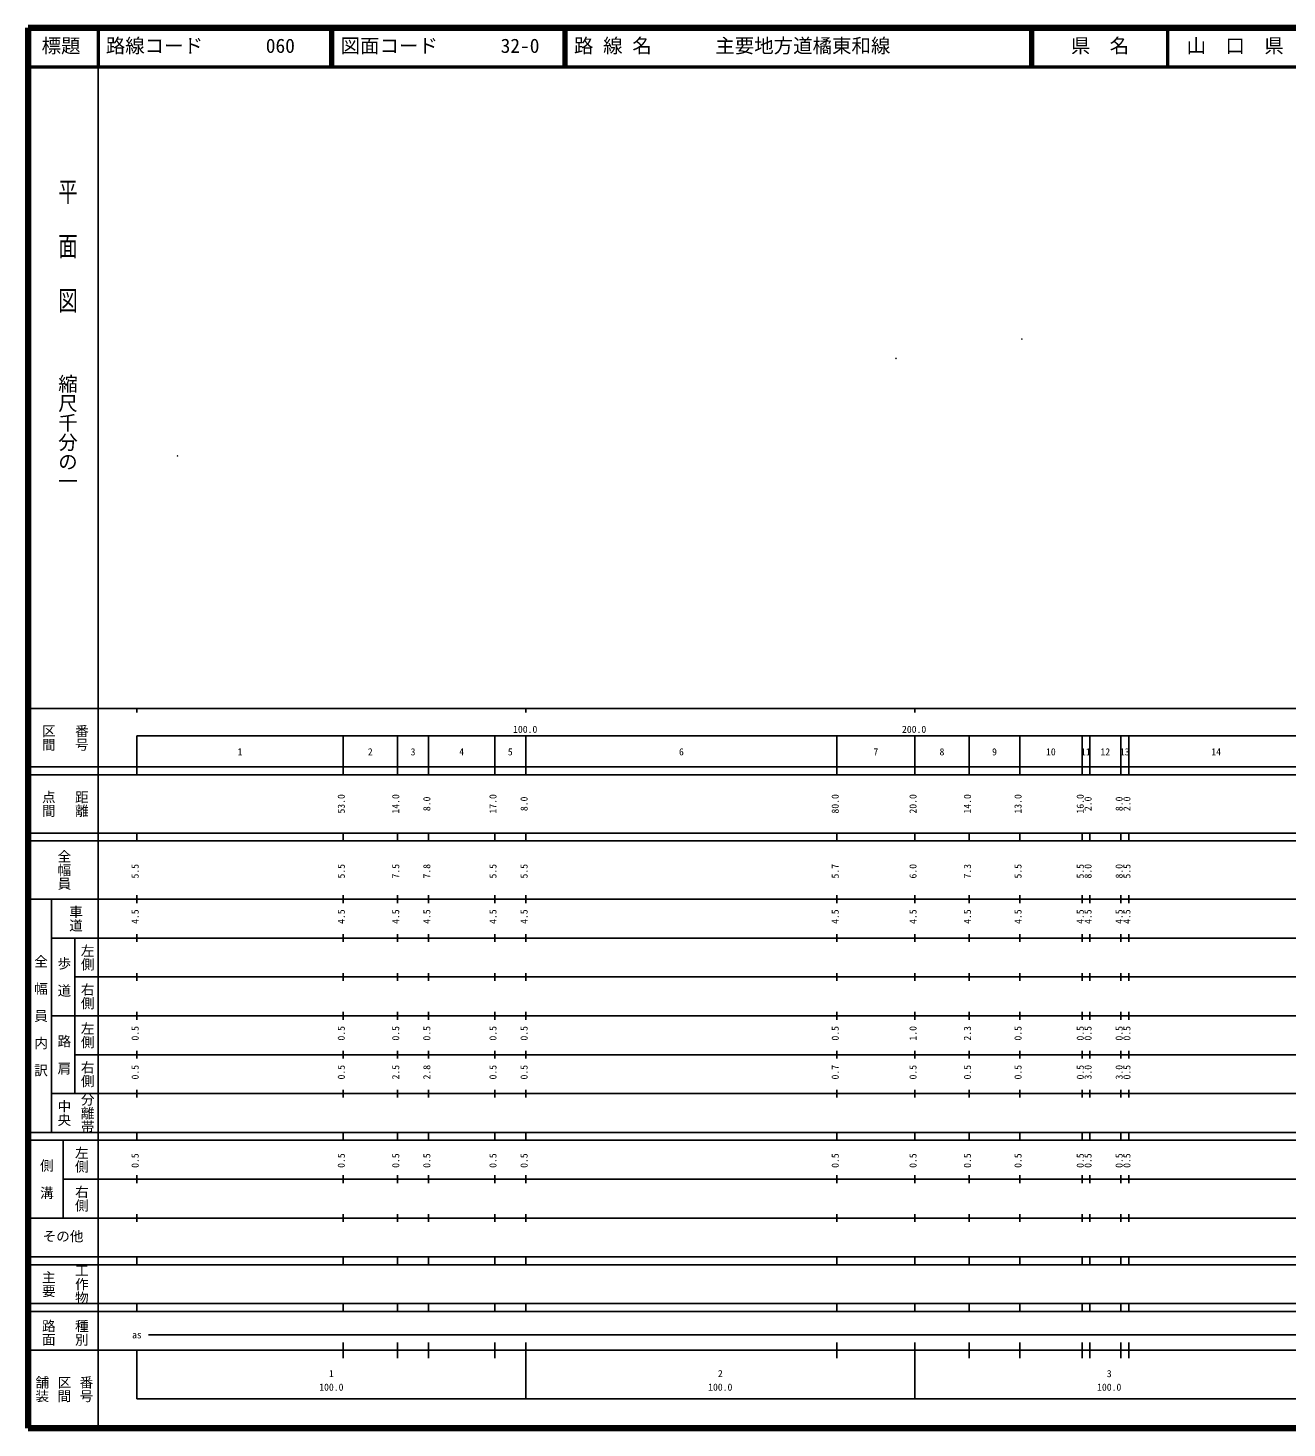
# Model space of a CAD drawing. Units: millimetres on the paper, with parts at other scales. Extents: x 40 to 680, y 20 to 380.
# Drawn here: x 40 to 363.7, y 20 to 380 of the extents above; entities that cross this region are included whole.
import ezdxf
from ezdxf.enums import TextEntityAlignment as Align

# ---------------------------------------------------------------- set-up
doc = ezdxf.new("R2010")
doc.units = ezdxf.units.MM
for name, color, linetype, lineweight in [('M-OTRS', 6, 'Continuous', 25), ('M-TTL', 2, 'Continuous', 140), ('M-TTL-BAND', 7, 'Continuous', 25), ('M-TTL-LINE', 7, 'Continuous', 50)]:
    doc.layers.add(name, color=color, linetype=linetype, lineweight=lineweight)
doc.layers.add('M-TTL-TXT', color=7, linetype='Continuous')
doc.styles.add('@ＭＳ ゴシック', font='')
doc.styles.add('ＭＳ ゴシック', font='')
doc.styles.get('@ＭＳ ゴシック').set_extended_font_data('@MS Gothic')
doc.styles.get('ＭＳ ゴシック').set_extended_font_data('MS Gothic')

msp = doc.modelspace()

# ---------------------------------------------------------------- linework, layer by layer
at = {"layer": 'M-OTRS'}
for centre, radius in [((295.546, 300.022), 0.0313), ((295.546, 300.022), 0.025), ((295.546, 300.022), 0.0188), ((295.546, 300.022), 0.0125), ((295.546, 300.022), 0.0063), ((263.174, 295.053), 0.0313), ((263.174, 295.053), 0.025), ((263.174, 295.053), 0.0188), ((263.174, 295.053), 0.0125), ((263.174, 295.053), 0.0063), ((78.43, 269.955), 0.0313), ((78.43, 269.955), 0.025), ((78.43, 269.955), 0.0188), ((78.43, 269.955), 0.0125), ((78.43, 269.955), 0.0063)]:
    msp.add_circle(centre, radius, dxfattribs=at)
at = {"layer": 'M-TTL'}
for p, q in [((40, 380), (40, 20)), ((680, 380), (40, 380)), ((40, 20), (680, 20))]:
    msp.add_line(p, q, dxfattribs=at)
at = {"layer": 'M-TTL-BAND'}
for p, q in [((58, 370), (58, 20)), ((40, 205), (579, 205)), ((68, 205), (68, 204)), ((168, 205), (168, 204)), ((268, 205), (268, 204)), ((68, 198), (579, 198)), ((68, 198), (68, 188)), ((121, 188), (121, 198)), ((135, 188), (135, 198)), ((143, 188), (143, 198)), ((160, 188), (160, 198)), ((168, 188), (168, 198)), ((248, 188), (248, 198)), ((268, 188), (268, 198)), ((282, 188), (282, 198)), ((295, 188), (295, 198)), ((311, 188), (311, 198)), ((313, 188), (313, 198)), ((321, 188), (321, 198)), ((323, 188), (323, 198)), ((40, 190), (579, 190)), ((40, 188), (579, 188)), ((40, 173), (579, 173)), ((68, 171), (68, 173)), ((121, 171), (121, 173)), ((135, 171), (135, 173)), ((143, 171), (143, 173)), ((160, 171), (160, 173)), ((168, 171), (168, 173)), ((248, 171), (248, 173)), ((268, 171), (268, 173)), ((282, 171), (282, 173)), ((295, 171), (295, 173)), ((311, 171), (311, 173)), ((313, 171), (313, 173)), ((321, 171), (321, 173)), ((323, 171), (323, 173)), ((40, 171), (579, 171)), ((40, 156), (579, 156)), ((46, 96), (46, 156)), ((68, 155), (68, 157)), ((121, 155), (121, 157)), ((135, 155), (135, 157)), ((143, 155), (143, 157)), ((160, 155), (160, 157)), ((168, 155), (168, 157)), ((248, 155), (248, 157)), ((268, 155), (268, 157)), ((282, 155), (282, 157)), ((295, 155), (295, 157)), ((311, 155), (311, 157)), ((313, 155), (313, 157)), ((321, 155), (321, 157)), ((323, 155), (323, 157)), ((46, 146), (579, 146)), ((52, 146), (52, 106)), ((68, 145), (68, 147)), ((121, 145), (121, 147)), ((135, 145), (135, 147)), ((143, 145), (143, 147)), ((160, 145), (160, 147)), ((168, 145), (168, 147)), ((248, 145), (248, 147)), ((268, 145), (268, 147)), ((282, 145), (282, 147)), ((295, 145), (295, 147)), ((311, 145), (311, 147)), ((313, 145), (313, 147)), ((321, 145), (321, 147)), ((323, 145), (323, 147)), ((68, 135), (68, 137)), ((121, 135), (121, 137)), ((135, 135), (135, 137)), ((143, 135), (143, 137)), ((160, 135), (160, 137)), ((168, 135), (168, 137)), ((248, 135), (248, 137)), ((268, 135), (268, 137)), ((282, 135), (282, 137)), ((295, 135), (295, 137)), ((311, 135), (311, 137)), ((313, 135), (313, 137)), ((321, 135), (321, 137)), ((323, 135), (323, 137)), ((52, 136), (579, 136)), ((46, 126), (579, 126)), ((68, 125), (68, 127)), ((121, 125), (121, 127)), ((135, 125), (135, 127)), ((143, 125), (143, 127)), ((160, 125), (160, 127)), ((168, 125), (168, 127)), ((248, 125), (248, 127)), ((268, 125), (268, 127)), ((282, 125), (282, 127)), ((295, 125), (295, 127)), ((311, 125), (311, 127)), ((313, 125), (313, 127)), ((321, 125), (321, 127)), ((323, 125), (323, 127)), ((52, 116), (579, 116)), ((68, 115), (68, 117)), ((121, 115), (121, 117)), ((135, 115), (135, 117)), ((143, 115), (143, 117)), ((160, 115), (160, 117)), ((168, 115), (168, 117)), ((248, 115), (248, 117)), ((268, 115), (268, 117)), ((282, 115), (282, 117)), ((295, 115), (295, 117)), ((311, 115), (311, 117)), ((313, 115), (313, 117)), ((321, 115), (321, 117)), ((323, 115), (323, 117)), ((46, 106), (579, 106)), ((68, 105), (68, 107)), ((121, 105), (121, 107)), ((135, 105), (135, 107)), ((143, 105), (143, 107)), ((160, 105), (160, 107)), ((168, 105), (168, 107)), ((248, 105), (248, 107)), ((268, 105), (268, 107)), ((282, 105), (282, 107)), ((295, 105), (295, 107)), ((311, 105), (311, 107)), ((313, 105), (313, 107)), ((321, 105), (321, 107)), ((323, 105), (323, 107)), ((40, 96), (579, 96)), ((40, 94), (579, 94)), ((49, 94), (49, 74)), ((68, 94), (68, 96)), ((121, 94), (121, 96)), ((135, 94), (135, 96)), ((143, 94), (143, 96)), ((160, 94), (160, 96)), ((168, 94), (168, 96)), ((248, 94), (248, 96)), ((268, 94), (268, 96)), ((282, 94), (282, 96)), ((295, 94), (295, 96)), ((311, 94), (311, 96)), ((313, 94), (313, 96)), ((321, 94), (321, 96)), ((323, 94), (323, 96)), ((49, 84), (579, 84)), ((68, 83), (68, 85)), ((121, 83), (121, 85)), ((135, 83), (135, 85)), ((143, 83), (143, 85)), ((160, 83), (160, 85)), ((168, 83), (168, 85)), ((248, 83), (248, 85)), ((268, 83), (268, 85)), ((282, 83), (282, 85)), ((295, 83), (295, 85)), ((311, 83), (311, 85)), ((313, 83), (313, 85)), ((321, 83), (321, 85)), ((323, 83), (323, 85)), ((40, 74), (579, 74)), ((68, 73), (68, 75)), ((121, 73), (121, 75)), ((135, 73), (135, 75)), ((143, 73), (143, 75)), ((160, 73), (160, 75)), ((168, 73), (168, 75)), ((248, 73), (248, 75)), ((268, 73), (268, 75)), ((282, 73), (282, 75)), ((295, 73), (295, 75)), ((311, 73), (311, 75)), ((313, 73), (313, 75)), ((321, 73), (321, 75)), ((323, 73), (323, 75)), ((40, 64), (579, 64)), ((40, 62), (579, 62)), ((68, 62), (68, 64)), ((121, 62), (121, 64)), ((135, 62), (135, 64)), ((143, 62), (143, 64)), ((160, 62), (160, 64)), ((168, 62), (168, 64)), ((248, 62), (248, 64)), ((268, 62), (268, 64)), ((282, 62), (282, 64)), ((295, 62), (295, 64)), ((311, 62), (311, 64)), ((313, 62), (313, 64)), ((321, 62), (321, 64)), ((323, 62), (323, 64)), ((40, 52), (579, 52)), ((68, 50), (68, 52)), ((121, 50), (121, 52)), ((135, 50), (135, 52)), ((143, 50), (143, 52)), ((160, 50), (160, 52)), ((168, 50), (168, 52)), ((248, 50), (248, 52)), ((268, 50), (268, 52)), ((282, 50), (282, 52)), ((295, 50), (295, 52)), ((311, 50), (311, 52)), ((313, 50), (313, 52)), ((321, 50), (321, 52)), ((323, 50), (323, 52)), ((40, 50), (579, 50)), ((71, 44), (565, 44)), ((40, 40), (579, 40)), ((68, 40), (68, 27.5)), ((121, 38), (121, 42)), ((135, 38), (135, 42)), ((143, 38), (143, 42)), ((160, 38), (160, 42)), ((168, 27.5), (168, 42)), ((248, 38), (248, 42)), ((268, 27.5), (268, 42)), ((282, 38), (282, 42)), ((295, 38), (295, 42)), ((311, 38), (311, 42)), ((313, 38), (313, 42)), ((321, 38), (321, 42)), ((323, 38), (323, 42)), ((68, 27.5), (579, 27.5))]:
    msp.add_line(p, q, dxfattribs=at)
at = {"layer": 'M-TTL-LINE'}
for p, q in [((58, 380), (58, 370)), ((117.75, 380), (117.75, 370)), ((118.25, 380), (118.25, 370)), ((177.75, 380), (177.75, 370)), ((178.25, 380), (178.25, 370)), ((297.75, 380), (297.75, 370)), ((298.25, 380), (298.25, 370)), ((333, 380), (333, 370)), ((40, 370), (680, 370))]:
    msp.add_line(p, q, dxfattribs=at)

# ---------------------------------------------------------------- texts
at = {"layer": 'M-TTL-BAND', "style": '@ＭＳ ゴシック', "width": 1.4}
msp.add_text('平  面  図', height=3.666, rotation=270, dxfattribs=at).set_placement((47.277, 341.475), align=Align.BOTTOM_LEFT)
at = {"layer": 'M-TTL-BAND'}
for s, height, rotation, style, p in [('縮尺千分の一', 3.666, 270, '@ＭＳ ゴシック', (47.277, 291.03)), ('区間', 2.566, 270, '@ＭＳ ゴシック', (43.25, 201)), ('番号', 2.566, 270, '@ＭＳ ゴシック', (51.75, 201)), ('点間', 2.566, 270, '@ＭＳ ゴシック', (43.25, 184)), ('距離', 2.566, 270, '@ＭＳ ゴシック', (51.75, 184)), ('53.0', 1.833, 90, 'ＭＳ ゴシック', (122, 178)), ('14.0', 1.833, 90, 'ＭＳ ゴシック', (136, 178)), ('8.0', 1.833, 90, 'ＭＳ ゴシック', (144, 178.625)), ('17.0', 1.833, 90, 'ＭＳ ゴシック', (161, 178)), ('8.0', 1.833, 90, 'ＭＳ ゴシック', (169, 178.625)), ('80.0', 1.833, 90, 'ＭＳ ゴシック', (249, 178)), ('20.0', 1.833, 90, 'ＭＳ ゴシック', (269, 178)), ('14.0', 1.833, 90, 'ＭＳ ゴシック', (283, 178)), ('13.0', 1.833, 90, 'ＭＳ ゴシック', (296, 178)), ('16.0', 1.833, 90, 'ＭＳ ゴシック', (312, 178)), ('2.0', 1.833, 90, 'ＭＳ ゴシック', (314, 178.625)), ('8.0', 1.833, 90, 'ＭＳ ゴシック', (322, 178.625)), ('2.0', 1.833, 90, 'ＭＳ ゴシック', (324, 178.625)), ('全幅員', 2.566, 270, '@ＭＳ ゴシック', (47.25, 168.75)), ('5.5', 1.833, 90, 'ＭＳ ゴシック', (69, 161.299)), ('5.5', 1.833, 90, 'ＭＳ ゴシック', (122, 161.299)), ('7.5', 1.833, 90, 'ＭＳ ゴシック', (136, 161.299)), ('7.8', 1.833, 90, 'ＭＳ ゴシック', (144, 161.299)), ('5.5', 1.833, 90, 'ＭＳ ゴシック', (161, 161.299)), ('5.5', 1.833, 90, 'ＭＳ ゴシック', (169, 161.299)), ('5.7', 1.833, 90, 'ＭＳ ゴシック', (249, 161.299)), ('6.0', 1.833, 90, 'ＭＳ ゴシック', (269, 161.299)), ('7.3', 1.833, 90, 'ＭＳ ゴシック', (283, 161.299)), ('5.5', 1.833, 90, 'ＭＳ ゴシック', (296, 161.299)), ('5.5', 1.833, 90, 'ＭＳ ゴシック', (312, 161.299)), ('8.0', 1.833, 90, 'ＭＳ ゴシック', (314, 161.299)), ('8.0', 1.833, 90, 'ＭＳ ゴシック', (322, 161.299)), ('5.5', 1.833, 90, 'ＭＳ ゴシック', (324, 161.299)), ('車道', 2.566, 270, '@ＭＳ ゴシック', (50.25, 154.5)), ('4.5', 1.833, 90, 'ＭＳ ゴシック', (69, 149.625)), ('4.5', 1.833, 90, 'ＭＳ ゴシック', (122, 149.625)), ('4.5', 1.833, 90, 'ＭＳ ゴシック', (136, 149.625)), ('4.5', 1.833, 90, 'ＭＳ ゴシック', (144, 149.625)), ('4.5', 1.833, 90, 'ＭＳ ゴシック', (161, 149.625)), ('4.5', 1.833, 90, 'ＭＳ ゴシック', (169, 149.625)), ('4.5', 1.833, 90, 'ＭＳ ゴシック', (249, 149.625)), ('4.5', 1.833, 90, 'ＭＳ ゴシック', (269, 149.625)), ('4.5', 1.833, 90, 'ＭＳ ゴシック', (283, 149.625)), ('4.5', 1.833, 90, 'ＭＳ ゴシック', (296, 149.625)), ('4.5', 1.833, 90, 'ＭＳ ゴシック', (312, 149.625)), ('4.5', 1.833, 90, 'ＭＳ ゴシック', (314, 149.625)), ('4.5', 1.833, 90, 'ＭＳ ゴシック', (322, 149.625)), ('4.5', 1.833, 90, 'ＭＳ ゴシック', (324, 149.625)), ('左側', 2.566, 270, '@ＭＳ ゴシック', (53.25, 144.5)), ('全\u3000幅\u3000員\u3000内\u3000訳', 2.566, 270, '@ＭＳ ゴシック', (41.25, 141.75)), ('歩\u3000道', 2.566, 270, '@ＭＳ ゴシック', (47.25, 141.25)), ('右側', 2.566, 270, '@ＭＳ ゴシック', (53.25, 134.5)), ('左側', 2.566, 270, '@ＭＳ ゴシック', (53.25, 124.5)), ('0.5', 1.833, 90, 'ＭＳ ゴシック', (69, 119.625)), ('0.5', 1.833, 90, 'ＭＳ ゴシック', (122, 119.625)), ('0.5', 1.833, 90, 'ＭＳ ゴシック', (136, 119.625)), ('0.5', 1.833, 90, 'ＭＳ ゴシック', (144, 119.625)), ('0.5', 1.833, 90, 'ＭＳ ゴシック', (161, 119.625)), ('0.5', 1.833, 90, 'ＭＳ ゴシック', (169, 119.625)), ('0.5', 1.833, 90, 'ＭＳ ゴシック', (249, 119.625)), ('1.0', 1.833, 90, 'ＭＳ ゴシック', (269, 119.625)), ('2.3', 1.833, 90, 'ＭＳ ゴシック', (283, 119.625)), ('0.5', 1.833, 90, 'ＭＳ ゴシック', (296, 119.625)), ('0.5', 1.833, 90, 'ＭＳ ゴシック', (312, 119.625)), ('0.5', 1.833, 90, 'ＭＳ ゴシック', (314, 119.625)), ('0.5', 1.833, 90, 'ＭＳ ゴシック', (322, 119.625)), ('0.5', 1.833, 90, 'ＭＳ ゴシック', (324, 119.625)), ('路\u3000肩', 2.566, 270, '@ＭＳ ゴシック', (47.25, 121.25)), ('右側', 2.566, 270, '@ＭＳ ゴシック', (53.25, 114.5)), ('0.5', 1.833, 90, 'ＭＳ ゴシック', (69, 109.625)), ('0.5', 1.833, 90, 'ＭＳ ゴシック', (122, 109.625)), ('2.5', 1.833, 90, 'ＭＳ ゴシック', (136, 109.625)), ('2.8', 1.833, 90, 'ＭＳ ゴシック', (144, 109.625)), ('0.5', 1.833, 90, 'ＭＳ ゴシック', (161, 109.625)), ('0.5', 1.833, 90, 'ＭＳ ゴシック', (169, 109.625)), ('0.7', 1.833, 90, 'ＭＳ ゴシック', (249, 109.625)), ('0.5', 1.833, 90, 'ＭＳ ゴシック', (269, 109.625)), ('0.5', 1.833, 90, 'ＭＳ ゴシック', (283, 109.625)), ('0.5', 1.833, 90, 'ＭＳ ゴシック', (296, 109.625)), ('0.5', 1.833, 90, 'ＭＳ ゴシック', (312, 109.625)), ('3.0', 1.833, 90, 'ＭＳ ゴシック', (314, 109.625)), ('3.0', 1.833, 90, 'ＭＳ ゴシック', (322, 109.625)), ('0.5', 1.833, 90, 'ＭＳ ゴシック', (324, 109.625)), ('分離帯', 2.566, 270, '@ＭＳ ゴシック', (53.25, 106.25)), ('中央', 2.566, 270, '@ＭＳ ゴシック', (47.25, 104.5)), ('左側', 2.566, 270, '@ＭＳ ゴシック', (51.75, 92.5)), ('0.5', 1.833, 90, 'ＭＳ ゴシック', (69, 86.889)), ('0.5', 1.833, 90, 'ＭＳ ゴシック', (122, 86.889)), ('0.5', 1.833, 90, 'ＭＳ ゴシック', (136, 86.889)), ('0.5', 1.833, 90, 'ＭＳ ゴシック', (144, 86.889)), ('0.5', 1.833, 90, 'ＭＳ ゴシック', (161, 86.889)), ('0.5', 1.833, 90, 'ＭＳ ゴシック', (169, 86.889)), ('0.5', 1.833, 90, 'ＭＳ ゴシック', (249, 86.889)), ('0.5', 1.833, 90, 'ＭＳ ゴシック', (269, 86.889)), ('0.5', 1.833, 90, 'ＭＳ ゴシック', (283, 86.889)), ('0.5', 1.833, 90, 'ＭＳ ゴシック', (296, 86.889)), ('0.5', 1.833, 90, 'ＭＳ ゴシック', (312, 86.889)), ('0.5', 1.833, 90, 'ＭＳ ゴシック', (314, 86.889)), ('0.5', 1.833, 90, 'ＭＳ ゴシック', (322, 86.889)), ('0.5', 1.833, 90, 'ＭＳ ゴシック', (324, 86.889)), ('側\u3000溝', 2.566, 270, '@ＭＳ ゴシック', (42.75, 89.25)), ('右側', 2.566, 270, '@ＭＳ ゴシック', (51.75, 82.5)), ('工作物', 2.566, 270, '@ＭＳ ゴシック', (51.75, 62.25)), ('主要', 2.566, 270, '@ＭＳ ゴシック', (43.25, 60.5)), ('路面', 2.566, 270, '@ＭＳ ゴシック', (43.25, 48)), ('種別', 2.566, 270, '@ＭＳ ゴシック', (51.75, 48)), ('舗装', 2.566, 270, '@ＭＳ ゴシック', (41.583, 33.5)), ('区間', 2.566, 270, '@ＭＳ ゴシック', (47.25, 33.5)), ('番号', 2.566, 270, '@ＭＳ ゴシック', (52.917, 33.5))]:
    msp.add_text(s, height=height, rotation=rotation, dxfattribs=dict(at, style=style)).set_placement(p, align=Align.BOTTOM_LEFT)
at = {"layer": 'M-TTL-BAND', "style": 'ＭＳ ゴシック'}
for s, height, p in [('100.0', 1.833, (164.719, 198.195)), ('200.0', 1.833, (264.719, 198.195)), ('1', 1.833, (93.875, 192.405)), ('2', 1.833, (127.375, 192.405)), ('3', 1.833, (138.375, 192.405)), ('4', 1.833, (150.875, 192.405)), ('5', 1.833, (163.375, 192.405)), ('6', 1.833, (207.375, 192.405)), ('7', 1.833, (257.375, 192.405)), ('8', 1.833, (274.375, 192.405)), ('9', 1.833, (287.875, 192.405)), ('10', 1.833, (301.75, 192.405)), ('11', 1.833, (310.75, 192.405)), ('12', 1.833, (315.75, 192.405)), ('13', 1.833, (320.75, 192.405)), ('14', 1.833, (344.25, 192.405)), ('その他', 2.566, (43.75, 67.25)), ('as', 1.833, (66.75, 42.5)), ('1', 1.833, (117.375, 32.523)), ('2', 1.833, (217.375, 32.523)), ('3', 1.833, (317.375, 32.523)), ('100.0', 1.833, (114.875, 29.033)), ('100.0', 1.833, (214.875, 29.033)), ('100.0', 1.833, (314.875, 29.033))]:
    msp.add_text(s, height=height, dxfattribs=at).set_placement(p, align=Align.BOTTOM_LEFT)
at = {"layer": 'M-TTL-TXT', "style": 'ＭＳ ゴシック'}
for s, p in [('標題', (43.5, 372.5)), ('路線コード', (60, 372.5)), ('060', (101.142, 372.5)), ('図面コード', (120.38, 372.5)), ('32-0', (161.521, 372.5)), ('路 線 名', (180.38, 372.5)), ('主要地方道橘東和線', (216.734, 372.5)), ('県\u3000名', (308.125, 372.5)), ('山\u3000口\u3000県', (337.875, 372.5))]:
    msp.add_text(s, height=3.666, dxfattribs=at).set_placement(p, align=Align.BOTTOM_LEFT)

doc.saveas('drawing.dxf')
